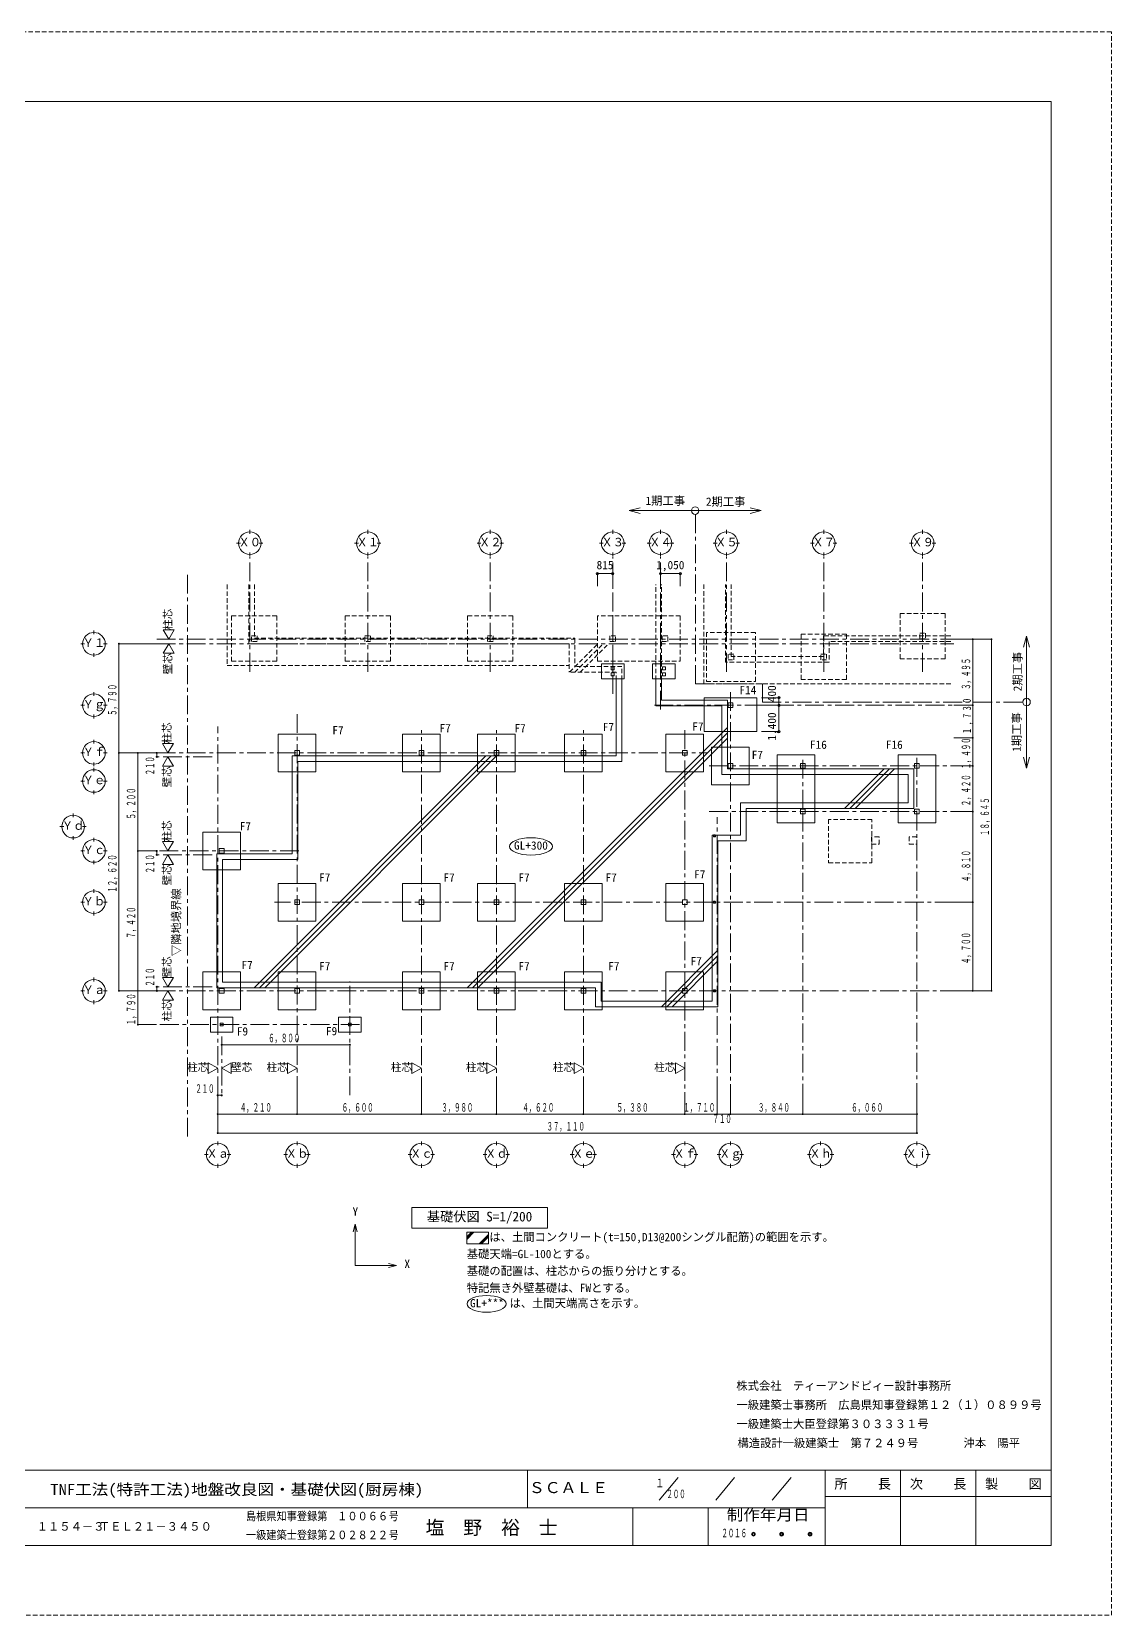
# Model space of a CAD drawing. Units: millimetres at full size, sheet at 1:200. Extents: x -59400 to 184562, y -133173 to 46006.
# Drawn here: x 2093 to 59400, y -133173 to -49173 of the extents above; entities that cross this region are included whole.
import ezdxf
from ezdxf.enums import TextEntityAlignment as Align

# ---------------------------------------------------------------- set-up
doc = ezdxf.new("R2010")
doc.units = ezdxf.units.MM
doc.header["$LTSCALE"] = 200
doc.header["$PDMODE"] = 32
doc.header["$PDSIZE"] = 120
doc.linetypes.add('CHAIN1', pattern=[8, 5, -1, 1, -1])
doc.linetypes.add('DASHED1', pattern=[1.8, 1.2, -0.6])
for name, color, linetype, lineweight in [('0-0', 4, 'CHAIN1', 5), ('0-1', 2, 'Continuous', 18), ('0-2', 2, 'Continuous', 18), ('0-3', 4, 'CHAIN1', 5), ('0-4', 3, 'Continuous', 13), ('0-5', 3, 'Continuous', 13), ('0-8', 2, 'Continuous', 18), ('0-9', 5, 'Continuous', 5), ('0-A', 2, 'Continuous', 18), ('1-A', 3, 'Continuous', 13), ('4-8', 5, 'Continuous', 5), ('4-9', 2, 'Continuous', 18), ('8-0', 6, 'Continuous', 20), ('8-1', 2, 'Continuous', 18), ('8-2', 3, 'Continuous', 13), ('8-3', 2, 'Continuous', 18), ('8-6', 7, 'Continuous', 5), ('8-8', 4, 'Continuous', 5), ('8-A', 4, 'Continuous', 5), ('8-B', 2, 'CHAIN1', 18), ('8-F', 7, 'Continuous', 5), ('F-F', 7, 'DASHED1', 9)]:
    doc.layers.add(name, color=color, linetype=linetype, lineweight=lineweight)
for name, color, linetype in [('0-B', 2, 'Continuous'), ('4-A', 2, 'Continuous'), ('8-D', 7, 'Continuous'), ('F-E', 2, 'Continuous')]:
    doc.layers.add(name, color=color, linetype=linetype)
doc.styles.add('ＭＳ ゴシック', font='')
doc.styles.get('ＭＳ ゴシック').set_extended_font_data('MS Gothic')

msp = doc.modelspace()

# ---------------------------------------------------------------- linework, layer by layer
at = {"layer": '0-0'}
for p, q in [((35469.3, -85129.3), (35469.3, -80198.9)), ((8728.8, -81638.8), (51039.8, -81638.8)), ((11969.3, -105589.5), (11969.3, -86031.3)), ((11669.3, -87638.8), (8728.8, -87638.8)), ((43019.3, -87788), (43019.3, -91258.9)), ((49079.3, -87695.8), (49079.3, -91260.9)), ((38469.3, -105589.5), (38469.3, -90837.5)), ((11669.3, -92838.8), (8728.8, -92838.8)), ((11669.3, -99838.8), (8722.5, -99838.8)), ((19500.7, -101838.8), (8722.5, -101838.8))]:
    msp.add_line(p, q, dxfattribs=at)
at = {"layer": '0-1', "color": 5, "lineweight": 5}
for p, q in [((56200.2, -52881.7), (-56200.2, -52881.7)), ((56200.2, -52881.7), (56200.2, -129464.1)), ((56200.2, -125465.3), (-56200.2, -125465.3)), ((44202, -125465.3), (44202, -129464.1)), ((56200.2, -129464.1), (-56200.2, -129464.1))]:
    msp.add_line(p, q, dxfattribs=at)
at = {"layer": '0-1'}
for p, q in [((28406.4, -127464.7), (28406.4, -125465.3)), ((48202.6, -125465.3), (48202.6, -129464.1)), ((52201.4, -125465.3), (52201.4, -129464.1)), ((-30405.8, -127464.7), (44202, -127464.7)), ((34005.1, -127464.7), (34005.1, -129464.1)), ((38003.9, -127464.7), (38003.9, -129464.1)), ((44202, -126865.4), (56200.2, -126865.4))]:
    msp.add_line(p, q, dxfattribs=at)
at = {"layer": '0-2'}
for p, q in [((36404.1, -125864.8), (35405.2, -127065.2)), ((39404.1, -125864.8), (38403.5, -127065.2)), ((42402.3, -125864.8), (41403.5, -127065.2))]:
    msp.add_line(p, q, dxfattribs=at)
for centre, radius in [((40402.9, -128864.9), 100.8), ((40402.9, -128864.9), 74.2), ((40402.9, -128864.9), 49.5), ((41903.8, -128864.9), 100.8), ((41903.8, -128864.9), 74.2), ((41903.8, -128864.9), 49.5), ((43402.9, -128864.9), 100.8), ((43402.9, -128864.9), 74.2), ((43402.9, -128864.9), 49.5)]:
    msp.add_circle(centre, radius, dxfattribs=at)
at = {"layer": '0-3'}
for p, q in [((32934.3, -84287.9), (32934.3, -80184.8)), ((8728.8, -81403.8), (51039.8, -81403.8)), ((39179.3, -84201.8), (39179.3, -105589.5)), ((16179.3, -85371.9), (16179.3, -105589.5)), ((35143.6, -84898.8), (51039.8, -84898.8)), ((22779.3, -105589.5), (22779.3, -86224.4)), ((26759.3, -105589.5), (26759.3, -86224.4)), ((31379.3, -105589.5), (31379.3, -86224.4)), ((36759.3, -86224.4), (36759.3, -105589.5)), ((8728.8, -87428.8), (37935.2, -87428.8)), ((38060.1, -88118.8), (51039.8, -88118.8)), ((38060.1, -90538.8), (51039.8, -90538.8)), ((43019.3, -90588.8), (43019.3, -105589.5)), ((49079.3, -90538.8), (49079.3, -105589.5)), ((16276, -92628.8), (8728.8, -92628.8)), ((51039.8, -95348.8), (14982.5, -95348.8)), ((18979.3, -105589.5), (18979.3, -99555.1)), ((8722.5, -100048.8), (51039.8, -100048.8)), ((12179.3, -102469.7), (12179.3, -105589.5))]:
    msp.add_line(p, q, dxfattribs=at)
at = {"layer": '0-4', "color": 2, "lineweight": 18}
for points in [[(9080.6, -80903.8), (9657.9, -80903.8), (9369.3, -81403.8)], [(9080.6, -82138.8), (9369.3, -81638.8), (9657.9, -82138.8)], [(9038.1, -86928.8), (9615.5, -86928.8), (9326.8, -87428.8)], [(9038.1, -88138.8), (9326.8, -87638.8), (9615.5, -88138.8)], [(9038.1, -92128.8), (9615.5, -92128.8), (9326.8, -92628.8)], [(9038.1, -93338.8), (9326.8, -92838.8), (9615.5, -93338.8)], [(9038.1, -99338.8), (9326.8, -99838.8), (9615.5, -99338.8)], [(9038.1, -100548.8), (9615.5, -100548.8), (9326.8, -100048.8)], [(11469.3, -103861.3), (11469.3, -104438.7), (11969.3, -104150)], [(12679.3, -103861.3), (12179.3, -104150), (12679.3, -104438.7)], [(15679.3, -103861.3), (15679.3, -104438.7), (16179.3, -104150)], [(22279.3, -103861.3), (22279.3, -104438.7), (22779.3, -104150)], [(26259.3, -103861.3), (26259.3, -104438.7), (26759.3, -104150)], [(30879.3, -103861.3), (30879.3, -104438.7), (31379.3, -104150)], [(36259.3, -103861.3), (36259.3, -104438.7), (36759.3, -104150)]]:
    msp.add_lwpolyline(points, close=True, dxfattribs=at)
at = {"layer": '0-4', "linetype": 'DASHED1'}
for points in [[(13754.3, -81213.8), (14054.3, -81213.8), (14054.3, -81513.8), (13754.3, -81513.8)], [(19784.3, -81213.8), (20084.3, -81213.8), (20084.3, -81513.8), (19784.3, -81513.8)], [(26284.3, -81213.8), (26584.3, -81213.8), (26584.3, -81513.8), (26284.3, -81513.8)], [(32784.3, -81513.8), (33084.3, -81513.8), (33084.3, -81213.8), (32784.3, -81213.8)], [(35554.3, -81513.8), (35854.3, -81513.8), (35854.3, -81213.8), (35554.3, -81213.8)], [(49234.3, -81383.8), (49234.3, -81083.8), (49534.3, -81083.8), (49534.3, -81383.8)], [(39354.3, -82483.8), (39354.3, -82183.8), (39054.3, -82183.8), (39054.3, -82483.8)], [(43984.3, -82483.8), (43984.3, -82183.8), (44284.3, -82183.8), (44284.3, -82483.8)]]:
    msp.add_lwpolyline(points, close=True, dxfattribs=at)
at = {"layer": '0-5'}
for points in [[(39054.3, -85023.8), (39304.3, -85023.8), (39304.3, -84773.8), (39054.3, -84773.8)], [(16054.3, -87553.8), (16304.3, -87553.8), (16304.3, -87303.8), (16054.3, -87303.8)], [(22654.3, -87553.8), (22904.3, -87553.8), (22904.3, -87303.8), (22654.3, -87303.8)], [(26634.3, -87553.8), (26884.3, -87553.8), (26884.3, -87303.8), (26634.3, -87303.8)], [(31254.3, -87553.8), (31504.3, -87553.8), (31504.3, -87303.8), (31254.3, -87303.8)], [(36634.3, -87553.8), (36884.3, -87553.8), (36884.3, -87303.8), (36634.3, -87303.8)], [(39054.3, -88243.8), (39304.3, -88243.8), (39304.3, -87993.8), (39054.3, -87993.8)], [(42894.3, -88243.8), (43144.3, -88243.8), (43144.3, -87993.8), (42894.3, -87993.8)], [(48954.3, -88243.8), (49204.3, -88243.8), (49204.3, -87993.8), (48954.3, -87993.8)], [(42894.3, -90663.8), (43144.3, -90663.8), (43144.3, -90413.8), (42894.3, -90413.8)], [(48954.3, -90663.8), (49204.3, -90663.8), (49204.3, -90413.8), (48954.3, -90413.8)], [(12054.3, -92753.8), (12304.3, -92753.8), (12304.3, -92503.8), (12054.3, -92503.8)], [(16054.3, -95473.8), (16304.3, -95473.8), (16304.3, -95223.8), (16054.3, -95223.8)], [(22654.3, -95473.8), (22904.3, -95473.8), (22904.3, -95223.8), (22654.3, -95223.8)], [(26634.3, -95473.8), (26884.3, -95473.8), (26884.3, -95223.8), (26634.3, -95223.8)], [(31254.3, -95473.8), (31504.3, -95473.8), (31504.3, -95223.8), (31254.3, -95223.8)], [(36634.3, -95473.8), (36884.3, -95473.8), (36884.3, -95223.8), (36634.3, -95223.8)], [(12054.3, -100173.8), (12304.3, -100173.8), (12304.3, -99923.8), (12054.3, -99923.8)], [(16054.3, -100173.8), (16304.3, -100173.8), (16304.3, -99923.8), (16054.3, -99923.8)], [(22654.3, -100173.8), (22904.3, -100173.8), (22904.3, -99923.8), (22654.3, -99923.8)], [(26634.3, -100173.8), (26884.3, -100173.8), (26884.3, -99923.8), (26634.3, -99923.8)], [(31254.3, -100173.8), (31504.3, -100173.8), (31504.3, -99923.8), (31254.3, -99923.8)], [(36634.3, -100173.8), (36884.3, -100173.8), (36884.3, -99923.8), (36634.3, -99923.8)], [(12104.3, -101913.8), (12254.3, -101913.8), (12254.3, -101763.8), (12104.3, -101763.8)], [(18904.3, -101913.8), (19054.3, -101913.8), (19054.3, -101763.8), (18904.3, -101763.8)]]:
    msp.add_lwpolyline(points, close=True, dxfattribs=at)
at = {"layer": '0-8'}
for p, q in [((13169.3, -76302.9), (12969.3, -76302.9)), ((13669.3, -75802.9), (13669.3, -75602.9)), ((14169.3, -76302.9), (14369.3, -76302.9)), ((19434.3, -76302.9), (19234.3, -76302.9)), ((19934.3, -75802.9), (19934.3, -75602.9)), ((20434.3, -76302.9), (20634.3, -76302.9)), ((25934.3, -76302.9), (25734.3, -76302.9)), ((26434.3, -75802.9), (26434.3, -75602.9)), ((26934.3, -76302.9), (27134.3, -76302.9)), ((32434.3, -76302.9), (32234.3, -76302.9)), ((32934.3, -75802.9), (32934.3, -75602.9)), ((33434.3, -76302.9), (33634.3, -76302.9)), ((34969.3, -76302.9), (34769.3, -76302.9)), ((35469.3, -75802.9), (35469.3, -75602.9)), ((35969.3, -76302.9), (36169.3, -76302.9)), ((38469.3, -76302.9), (38269.3, -76302.9)), ((38969.3, -75802.9), (38969.3, -75602.9)), ((39469.3, -76302.9), (39669.3, -76302.9)), ((43634.3, -76302.9), (43434.3, -76302.9)), ((44134.3, -75802.9), (44134.3, -75602.9)), ((44634.3, -76302.9), (44834.3, -76302.9)), ((48884.3, -76302.9), (48684.3, -76302.9)), ((49384.3, -75802.9), (49384.3, -75602.9)), ((49884.3, -76302.9), (50084.3, -76302.9)), ((13669.3, -76802.9), (13669.3, -77002.9)), ((19934.3, -76802.9), (19934.3, -77002.9)), ((26434.3, -76802.9), (26434.3, -77002.9)), ((32934.3, -76802.9), (32934.3, -77002.9)), ((35469.3, -76802.9), (35469.3, -77002.9)), ((38969.3, -76802.9), (38969.3, -77002.9)), ((44134.3, -76802.9), (44134.3, -77002.9)), ((49384.3, -76802.9), (49384.3, -77002.9)), ((5398.9, -81138.8), (5398.9, -80938.8)), ((9080.6, -80903.8), (9369.3, -81403.8)), ((9657.9, -80903.8), (9080.6, -80903.8)), ((9369.3, -81403.8), (9657.9, -80903.8)), ((4898.9, -81638.8), (4698.9, -81638.8)), ((5398.9, -82138.8), (5398.9, -82338.8)), ((5898.9, -81638.8), (6098.9, -81638.8)), ((9080.6, -82138.8), (9369.3, -81638.8)), ((9657.9, -82138.8), (9080.6, -82138.8)), ((9369.3, -81638.8), (9657.9, -82138.8)), ((5398.9, -84398.8), (5398.9, -84198.8)), ((4898.9, -84898.8), (4698.9, -84898.8)), ((5398.9, -85398.8), (5398.9, -85598.8)), ((5898.9, -84898.8), (6098.9, -84898.8)), ((5398.9, -86928.8), (5398.9, -86728.8)), ((9038.1, -86928.8), (9326.8, -87428.8)), ((9615.5, -86928.8), (9038.1, -86928.8)), ((9326.8, -87428.8), (9615.5, -86928.8)), ((4898.9, -87428.8), (4698.9, -87428.8)), ((5398.9, -87928.8), (5398.9, -88128.8)), ((5898.9, -87428.8), (6098.9, -87428.8)), ((9038.1, -88138.8), (9326.8, -87638.8)), ((9615.5, -88138.8), (9038.1, -88138.8)), ((9326.8, -87638.8), (9615.5, -88138.8)), ((4898.9, -88918.8), (4698.9, -88918.8)), ((5398.9, -88418.8), (5398.9, -88218.8)), ((5898.9, -88918.8), (6098.9, -88918.8)), ((5398.9, -89418.8), (5398.9, -89618.8)), ((4293.4, -90838.8), (4293.4, -90638.8)), ((3793.4, -91338.8), (3593.4, -91338.8)), ((4793.4, -91338.8), (4993.4, -91338.8)), ((4293.4, -91838.8), (4293.4, -92038.8)), ((5398.9, -92128.8), (5398.9, -91928.8)), ((9038.1, -92128.8), (9326.8, -92628.8)), ((9615.5, -92128.8), (9038.1, -92128.8)), ((9326.8, -92628.8), (9615.5, -92128.8)), ((4898.9, -92628.8), (4698.9, -92628.8)), ((5398.9, -93128.8), (5398.9, -93328.8)), ((5898.9, -92628.8), (6098.9, -92628.8)), ((9038.1, -93338.8), (9326.8, -92838.8)), ((9326.8, -92838.8), (9615.5, -93338.8)), ((9615.5, -93338.8), (9038.1, -93338.8)), ((5398.9, -94848.8), (5398.9, -94648.8)), ((4898.9, -95348.8), (4698.9, -95348.8)), ((5898.9, -95348.8), (6098.9, -95348.8)), ((5398.9, -95848.8), (5398.9, -96048.8)), ((5398.9, -99548.8), (5398.9, -99348.8)), ((9038.1, -99338.8), (9326.8, -99838.8)), ((9615.5, -99338.8), (9038.1, -99338.8)), ((9326.8, -99838.8), (9615.5, -99338.8)), ((4898.9, -100048.8), (4698.9, -100048.8)), ((5398.9, -100548.8), (5398.9, -100748.8)), ((5898.9, -100048.8), (6098.9, -100048.8)), ((9038.1, -100548.8), (9326.8, -100048.8)), ((9615.5, -100548.8), (9038.1, -100548.8)), ((9326.8, -100048.8), (9615.5, -100548.8)), ((11469.3, -103861.3), (11969.3, -104150)), ((11469.3, -104438.7), (11469.3, -103861.3)), ((11969.3, -104150), (11469.3, -104438.7)), ((12679.3, -103861.3), (12179.3, -104150)), ((12179.3, -104150), (12679.3, -104438.7)), ((12679.3, -104438.7), (12679.3, -103861.3)), ((15679.3, -103861.3), (16179.3, -104150)), ((15679.3, -104438.7), (15679.3, -103861.3)), ((16179.3, -104150), (15679.3, -104438.7)), ((22279.3, -103861.3), (22779.3, -104150)), ((22279.3, -104438.7), (22279.3, -103861.3)), ((22779.3, -104150), (22279.3, -104438.7)), ((26259.3, -103861.3), (26759.3, -104150)), ((26259.3, -104438.7), (26259.3, -103861.3)), ((26759.3, -104150), (26259.3, -104438.7)), ((30879.3, -103861.3), (31379.3, -104150)), ((30879.3, -104438.7), (30879.3, -103861.3)), ((31379.3, -104150), (30879.3, -104438.7)), ((36259.3, -103861.3), (36759.3, -104150)), ((36259.3, -104438.7), (36259.3, -103861.3)), ((36759.3, -104150), (36259.3, -104438.7)), ((11969.3, -108233.2), (11969.3, -108033.2)), ((16179.3, -108233.2), (16179.3, -108033.2)), ((22779.3, -108233.2), (22779.3, -108033.2)), ((26759.3, -108233.2), (26759.3, -108033.2)), ((31379.3, -108233.2), (31379.3, -108033.2)), ((36759.3, -108233.2), (36759.3, -108033.2)), ((39179.3, -108233.2), (39179.3, -108033.2)), ((43969.3, -108233.2), (43969.3, -108033.2)), ((49079.3, -108233.2), (49079.3, -108033.2)), ((11469.3, -108733.2), (11269.3, -108733.2)), ((12469.3, -108733.2), (12669.3, -108733.2)), ((15679.3, -108733.2), (15479.3, -108733.2)), ((16679.3, -108733.2), (16879.3, -108733.2)), ((22279.3, -108733.2), (22079.3, -108733.2)), ((23279.3, -108733.2), (23479.3, -108733.2)), ((26259.3, -108733.2), (26059.3, -108733.2)), ((27259.3, -108733.2), (27459.3, -108733.2)), ((30879.3, -108733.2), (30679.3, -108733.2)), ((31879.3, -108733.2), (32079.3, -108733.2)), ((36259.3, -108733.2), (36059.3, -108733.2)), ((37259.3, -108733.2), (37459.3, -108733.2)), ((38679.3, -108733.2), (38479.3, -108733.2)), ((39679.3, -108733.2), (39879.3, -108733.2)), ((43469.3, -108733.2), (43269.3, -108733.2)), ((44469.3, -108733.2), (44669.3, -108733.2)), ((48579.3, -108733.2), (48379.3, -108733.2)), ((49579.3, -108733.2), (49779.3, -108733.2)), ((11969.3, -109233.2), (11969.3, -109433.2)), ((16179.3, -109233.2), (16179.3, -109433.2)), ((22779.3, -109233.2), (22779.3, -109433.2)), ((26759.3, -109233.2), (26759.3, -109433.2)), ((31379.3, -109233.2), (31379.3, -109433.2)), ((36759.3, -109233.2), (36759.3, -109433.2)), ((39179.3, -109233.2), (39179.3, -109433.2)), ((43969.3, -109233.2), (43969.3, -109433.2)), ((49079.3, -109233.2), (49079.3, -109433.2))]:
    msp.add_line(p, q, dxfattribs=at)
for centre in [(13669.3, -76302.9), (19934.3, -76302.9), (26434.3, -76302.9), (32934.3, -76302.9), (35469.3, -76302.9), (38969.3, -76302.9), (44134.3, -76302.9), (49384.3, -76302.9), (5398.9, -81638.8), (5398.9, -84898.8), (5398.9, -87428.8), (5398.9, -88918.8), (4293.4, -91338.8), (5398.9, -92628.8), (5398.9, -95348.8), (5398.9, -100048.8), (11969.3, -108733.2), (16179.3, -108733.2), (22779.3, -108733.2), (26759.3, -108733.2), (31379.3, -108733.2), (36759.3, -108733.2), (39179.3, -108733.2), (43969.3, -108733.2), (49079.3, -108733.2)]:
    msp.add_circle(centre, 600, dxfattribs=at)
at = {"layer": '0-9'}
for p, q in [((8728.8, -87638.8), (8728.8, -87428.8)), ((8728.8, -92838.8), (8728.8, -92628.8)), ((8728.8, -99838.8), (8728.8, -100048.8)), ((18979.3, -102907.6), (12179.3, -102907.6)), ((12179.3, -105589.5), (11969.3, -105589.5))]:
    msp.add_line(p, q, dxfattribs=at)
at = {"layer": '0-A'}
for centre in [(8728.8, -87428.8), (8728.8, -87638.8), (8728.8, -92628.8), (8728.8, -92838.8), (8728.8, -99838.8), (8728.8, -100048.8), (12179.3, -102907.6), (18979.3, -102907.6), (11969.3, -105589.5), (12179.3, -105589.5)]:
    msp.add_circle(centre, 30, dxfattribs=at)
at = {"layer": '1-A'}
for p, q in [((38284.3, -91793.8), (38284.3, -91863.8)), ((38294.3, -91798.8), (38294.3, -91858.8)), ((38369.3, -91778.8), (38299.3, -91778.8)), ((38299.3, -91878.8), (38369.3, -91878.8)), ((38364.3, -91788.8), (38304.3, -91788.8)), ((38304.3, -91868.8), (38364.3, -91868.8)), ((38374.3, -91858.8), (38374.3, -91798.8)), ((38384.3, -91863.8), (38384.3, -91793.8)), ((38284.3, -95313.8), (38284.3, -95383.8)), ((38294.3, -95318.8), (38294.3, -95378.8)), ((38369.3, -95298.8), (38299.3, -95298.8)), ((38299.3, -95398.8), (38369.3, -95398.8)), ((38364.3, -95308.8), (38304.3, -95308.8)), ((38304.3, -95388.8), (38364.3, -95388.8)), ((38374.3, -95378.8), (38374.3, -95318.8)), ((38384.3, -95383.8), (38384.3, -95313.8)), ((38284.3, -100013.8), (38284.3, -100083.8)), ((38294.3, -100018.8), (38294.3, -100078.8)), ((38369.3, -99998.8), (38299.3, -99998.8)), ((38299.3, -100098.8), (38369.3, -100098.8)), ((38364.3, -100008.8), (38304.3, -100008.8)), ((38304.3, -100088.8), (38364.3, -100088.8)), ((38374.3, -100078.8), (38374.3, -100018.8)), ((38384.3, -100083.8), (38384.3, -100013.8))]:
    msp.add_line(p, q, dxfattribs=at)
for centre, radius, start, end in [((38299.3, -91793.8), 15, 90, 180), ((38299.3, -91863.8), 15, 180, 270), ((38304.3, -91798.8), 10, 90, 180), ((38304.3, -91858.8), 10, 180, 270), ((38364.3, -91798.8), 10, 0, 90), ((38364.3, -91858.8), 10, 270, 0), ((38369.3, -91793.8), 15, 0, 90), ((38369.3, -91863.8), 15, 270, 0), ((38299.3, -95313.8), 15, 90, 180), ((38299.3, -95383.8), 15, 180, 270), ((38304.3, -95318.8), 10, 90, 180), ((38304.3, -95378.8), 10, 180, 270), ((38364.3, -95318.8), 10, 0, 90), ((38364.3, -95378.8), 10, 270, 0), ((38369.3, -95313.8), 15, 0, 90), ((38369.3, -95383.8), 15, 270, 0), ((38299.3, -100013.8), 15, 90, 180), ((38299.3, -100083.8), 15, 180, 270), ((38304.3, -100018.8), 10, 90, 180), ((38304.3, -100078.8), 10, 180, 270), ((38364.3, -100018.8), 10, 0, 90), ((38364.3, -100078.8), 10, 270, 0), ((38369.3, -100013.8), 15, 0, 90), ((38369.3, -100083.8), 15, 270, 0)]:
    msp.add_arc(centre, radius, start, end, dxfattribs=at)
at = {"layer": '4-8'}
for p, q in [((53039.8, -81403.8), (51039.8, -81403.8)), ((52039.8, -84898.8), (52039.8, -81403.8)), ((53039.8, -81403.8), (53039.8, -100048.8)), ((6728.8, -81638.8), (8728.8, -81638.8)), ((6728.8, -87428.8), (6728.8, -81638.8)), ((52039.8, -84898.8), (51039.8, -84898.8)), ((52039.8, -86628.8), (51039.8, -86628.8)), ((6728.8, -100048.8), (6728.8, -87428.8)), ((6728.8, -87428.8), (8728.8, -87428.8)), ((7728.8, -92628.8), (7728.8, -87428.8)), ((52039.8, -88118.8), (51039.8, -88118.8)), ((7728.8, -92628.8), (8728.8, -92628.8)), ((7728.8, -100048.8), (7728.8, -92628.8)), ((52039.8, -95348.8), (51039.8, -95348.8)), ((52039.8, -100048.8), (52039.8, -95348.8)), ((6728.8, -100048.8), (8728.8, -100048.8)), ((7728.8, -101838.8), (7728.8, -100048.8)), ((53039.8, -100048.8), (51039.8, -100048.8)), ((7728.8, -101838.8), (8722.5, -101838.8)), ((11969.3, -107589.5), (11969.3, -105589.5)), ((16179.3, -106589.5), (16179.3, -105589.5)), ((22779.3, -106589.5), (22779.3, -105589.5)), ((26759.3, -106589.5), (26759.3, -105589.5)), ((31379.3, -106589.5), (31379.3, -105589.5)), ((36759.3, -106589.5), (36759.3, -105589.5)), ((38469.3, -106589.5), (38469.3, -105589.5)), ((39179.3, -106589.5), (39179.3, -105589.5)), ((43019.3, -106589.5), (43019.3, -105589.5)), ((49079.3, -107589.5), (49079.3, -105589.5)), ((38469.3, -106589.5), (39179.3, -106589.5)), ((11969.3, -107589.5), (49079.3, -107589.5))]:
    msp.add_line(p, q, dxfattribs=at)
for points in [[(52039.8, -90538.8), (52039.8, -88118.8), (52039.8, -86628.8), (52039.8, -84898.8)], [(52039.8, -95348.8), (52039.8, -90538.8), (51039.8, -90538.8)], [(11969.3, -106589.5), (16179.3, -106589.5), (22779.3, -106589.5)], [(22779.3, -106589.5), (26759.3, -106589.5), (31379.3, -106589.5)], [(31379.3, -106589.5), (36759.3, -106589.5), (38469.3, -106589.5)], [(39179.3, -106589.5), (43019.3, -106589.5), (49079.3, -106589.5)]]:
    msp.add_lwpolyline(points, dxfattribs=at)
at = {"layer": '4-9'}
for centre in [(52039.8, -81403.8), (53039.8, -81403.8), (6728.8, -81638.8), (52039.8, -84898.8), (52039.8, -86628.8), (6728.8, -87428.8), (7728.8, -87428.8), (52039.8, -88118.8), (52039.8, -90538.8), (7728.8, -92628.8), (52039.8, -95348.8), (6728.8, -100048.8), (7728.8, -100048.8), (52039.8, -100048.8), (53039.8, -100048.8), (7728.8, -101838.8), (11969.3, -106589.5), (16179.3, -106589.5), (22779.3, -106589.5), (26759.3, -106589.5), (31379.3, -106589.5), (36759.3, -106589.5), (38469.3, -106589.5), (39179.3, -106589.5), (43019.3, -106589.5), (49079.3, -106589.5), (11969.3, -107589.5), (49079.3, -107589.5)]:
    msp.add_circle(centre, 25, dxfattribs=at)
at = {"layer": '8-0'}
for p, q in [((33811.7, -74579.2), (34391.2, -74423.9)), ((33811.7, -74579.2), (40811.7, -74579.2)), ((33811.7, -74579.2), (34391.2, -74734.5)), ((40811.7, -74579.2), (40232.1, -74423.9)), ((40811.7, -74579.2), (40232.1, -74734.5)), ((54898.6, -81233.8), (54743.3, -81813.4)), ((54898.6, -88233.8), (54898.6, -81233.8)), ((54898.6, -81233.8), (55053.9, -81813.4)), ((54898.6, -88233.8), (54743.3, -87654.2)), ((54898.6, -88233.8), (55053.9, -87654.2))]:
    msp.add_line(p, q, dxfattribs=at)
at = {"layer": '8-0', "linetype": 'CHAIN1'}
for p, q in [((37334.3, -83768.8), (37334.3, -74579.2)), ((37334.3, -83768.8), (40879.3, -83768.8)), ((40879.3, -84733.8), (40879.3, -83768.8)), ((40879.3, -84733.8), (54898.6, -84733.8))]:
    msp.add_line(p, q, dxfattribs=at)
at = {"layer": '8-0'}
for centre in [(37311.7, -74579.2), (54898.6, -84733.8)]:
    msp.add_circle(centre, 200, dxfattribs=at)
at = {"layer": '8-1', "color": 7, "linetype": 'DASHED1', "lineweight": 9}
for p, q in [((32119.3, -80163.8), (32119.3, -82563.8)), ((36519.3, -80163.8), (32119.3, -80163.8)), ((36519.3, -82563.8), (36519.3, -80163.8)), ((32119.3, -82563.8), (36519.3, -82563.8))]:
    msp.add_line(p, q, dxfattribs=at)
at = {"layer": '8-1'}
for p, q in [((37779.3, -84498.8), (37779.3, -86298.8)), ((40579.3, -84498.8), (37779.3, -84498.8)), ((40579.3, -86298.8), (40579.3, -84498.8)), ((15179.3, -86428.8), (15179.3, -88428.8)), ((21779.3, -86428.8), (21779.3, -88428.8)), ((25759.3, -86428.8), (25759.3, -88428.8)), ((30379.3, -86428.8), (30379.3, -88428.8)), ((35759.3, -86428.8), (35759.3, -88428.8)), ((37779.3, -86298.8), (40579.3, -86298.8)), ((38179.3, -87118.8), (38179.3, -89118.8)), ((43669.3, -87528.8), (41669.3, -87528.8)), ((41669.3, -87528.8), (41669.3, -91128.8)), ((43669.3, -87528.8), (43669.3, -91128.8)), ((50079.3, -87528.8), (48079.3, -87528.8)), ((48079.3, -87528.8), (48079.3, -91128.8)), ((50079.3, -91128.8), (50079.3, -87528.8)), ((15179.3, -88428.8), (17179.3, -88428.8)), ((21779.3, -88428.8), (23779.3, -88428.8)), ((25759.3, -88428.8), (27759.3, -88428.8)), ((30379.3, -88428.8), (32379.3, -88428.8)), ((35759.3, -88428.8), (37759.3, -88428.8)), ((38179.3, -89118.8), (40179.3, -89118.8)), ((43669.3, -91128.8), (41669.3, -91128.8)), ((48079.3, -91128.8), (50079.3, -91128.8)), ((11179.3, -91628.8), (11179.3, -93628.8)), ((11179.3, -93628.8), (13179.3, -93628.8)), ((15179.3, -94348.8), (15179.3, -96348.8)), ((21779.3, -94348.8), (21779.3, -96348.8)), ((25759.3, -94348.8), (25759.3, -96348.8)), ((30379.3, -94348.8), (30379.3, -96348.8)), ((15179.3, -96348.8), (17179.3, -96348.8)), ((21779.3, -96348.8), (23779.3, -96348.8)), ((25759.3, -96348.8), (27759.3, -96348.8)), ((30379.3, -96348.8), (32379.3, -96348.8)), ((11179.3, -99048.8), (11179.3, -101048.8)), ((15179.3, -99048.8), (15179.3, -101048.8)), ((21779.3, -99048.8), (21779.3, -101048.8)), ((25759.3, -99048.8), (25759.3, -101048.8)), ((30379.3, -99048.8), (30379.3, -101048.8)), ((35759.3, -99048.8), (35759.3, -101048.8)), ((11179.3, -101048.8), (13179.3, -101048.8)), ((15179.3, -101048.8), (17179.3, -101048.8)), ((21779.3, -101048.8), (23779.3, -101048.8)), ((25759.3, -101048.8), (27759.3, -101048.8)), ((30379.3, -101048.8), (32379.3, -101048.8)), ((35759.3, -101048.8), (37759.3, -101048.8))]:
    msp.add_line(p, q, dxfattribs=at)
at = {"layer": '8-1', "color": 7, "linetype": 'DASHED1', "lineweight": 9}
for points in [[(12704.3, -82563.8), (15104.3, -82563.8), (15104.3, -80163.8), (12704.3, -80163.8)], [(18734.3, -82563.8), (21134.3, -82563.8), (21134.3, -80163.8), (18734.3, -80163.8)], [(25234.3, -82563.8), (27634.3, -82563.8), (27634.3, -80163.8), (25234.3, -80163.8)], [(48184.3, -82433.8), (50584.3, -82433.8), (50584.3, -80033.8), (48184.3, -80033.8)], [(37904.3, -83633.8), (40504.3, -83633.8), (40504.3, -81033.8), (37904.3, -81033.8)], [(42934.3, -83533.8), (45334.3, -83533.8), (45334.3, -81133.8), (42934.3, -81133.8)]]:
    msp.add_lwpolyline(points, close=True, dxfattribs=at)
at = {"layer": '8-1'}
for points in [[(32859.3, -83018.8), (33009.3, -83018.8), (33009.3, -82868.8), (32859.3, -82868.8)], [(35579.3, -83018.8), (35729.3, -83018.8), (35729.3, -82868.8), (35579.3, -82868.8)], [(32859.3, -83338.8), (33009.3, -83338.8), (33009.3, -83188.8), (32859.3, -83188.8)], [(35579.3, -83338.8), (35729.3, -83338.8), (35729.3, -83188.8), (35579.3, -83188.8)], [(35759.3, -96348.8), (37759.3, -96348.8), (37759.3, -94348.8), (35759.3, -94348.8)], [(11579.3, -102238.8), (12779.3, -102238.8), (12779.3, -101438.8), (11579.3, -101438.8)], [(18379.3, -102238.8), (19579.3, -102238.8), (19579.3, -101438.8), (18379.3, -101438.8)]]:
    msp.add_lwpolyline(points, close=True, dxfattribs=at)
for points in [[(17179.3, -88428.8), (17179.3, -86428.8), (15179.3, -86428.8)], [(23779.3, -88428.8), (23779.3, -86428.8), (21779.3, -86428.8)], [(27759.3, -88428.8), (27759.3, -86428.8), (25759.3, -86428.8)], [(32379.3, -88428.8), (32379.3, -86428.8), (30379.3, -86428.8)], [(37759.3, -88428.8), (37759.3, -86428.8), (35759.3, -86428.8)], [(40179.3, -89118.8), (40179.3, -87118.8), (38179.3, -87118.8)], [(13179.3, -93628.8), (13179.3, -91628.8), (11179.3, -91628.8)], [(17179.3, -96348.8), (17179.3, -94348.8), (15179.3, -94348.8)], [(23779.3, -96348.8), (23779.3, -94348.8), (21779.3, -94348.8)], [(27759.3, -96348.8), (27759.3, -94348.8), (25759.3, -94348.8)], [(32379.3, -96348.8), (32379.3, -94348.8), (30379.3, -94348.8)], [(13179.3, -101048.8), (13179.3, -99048.8), (11179.3, -99048.8)], [(17179.3, -101048.8), (17179.3, -99048.8), (15179.3, -99048.8)], [(23779.3, -101048.8), (23779.3, -99048.8), (21779.3, -99048.8)], [(27759.3, -101048.8), (27759.3, -99048.8), (25759.3, -99048.8)], [(32379.3, -101048.8), (32379.3, -99048.8), (30379.3, -99048.8)], [(37759.3, -101048.8), (37759.3, -99048.8), (35759.3, -99048.8)]]:
    msp.add_lwpolyline(points, dxfattribs=at)
at = {"layer": '8-1', "color": 7, "lineweight": 9}
msp.add_ellipse((28596.5, -92391.4), major_axis=(1148.1, 0), ratio=0.4, dxfattribs=at)
at = {"layer": '8-2', "linetype": 'DASHED1'}
for p, q in [((12469.3, -78501.8), (12469.3, -82798.8)), ((13619.3, -78501.8), (13619.3, -81648.8)), ((13919.3, -78501.8), (13919.3, -81348.8)), ((35219.3, -83563.8), (35219.3, -78501.8)), ((35519.3, -83563.8), (35519.3, -78501.8)), ((37769.3, -83768.8), (37769.3, -78501.8)), ((38919.3, -82618.8), (38919.3, -78501.8)), ((39219.3, -82318.8), (39219.3, -78501.8)), ((13919.3, -81348.8), (30919.3, -81348.8)), ((30919.3, -81348.8), (30919.3, -82848.8)), ((50879.3, -81218.8), (44119.3, -81218.8)), ((30619.3, -81648.8), (13619.3, -81648.8)), ((30619.3, -81648.8), (30619.3, -83148.8)), ((50879.3, -81518.8), (44419.3, -81518.8)), ((12469.3, -82798.8), (30619.3, -82798.8)), ((33119.3, -83148.8), (30619.3, -83148.8)), ((33419.3, -82848.8), (30919.3, -82848.8)), ((33119.3, -83563.8), (33119.3, -83148.8)), ((33419.3, -83563.8), (33419.3, -82848.8)), ((50879.3, -83768.8), (37769.3, -83768.8))]:
    msp.add_line(p, q, dxfattribs=at)
at = {"layer": '8-2'}
for p, q in [((33119.3, -83563.8), (33119.3, -87588.8)), ((33419.3, -83563.8), (33419.3, -87888.8)), ((35219.3, -84938.8), (35219.3, -83563.8)), ((35519.3, -84638.8), (35519.3, -83563.8)), ((35519.3, -84638.8), (39019.3, -84638.8)), ((39019.3, -84638.8), (39019.3, -88278.8)), ((38719.3, -84938.8), (35219.3, -84938.8)), ((38719.3, -88578.8), (38719.3, -84938.8)), ((15919.3, -92788.8), (15919.3, -87588.8)), ((15919.3, -87588.8), (33119.3, -87588.8)), ((16219.3, -87888.8), (33419.3, -87888.8)), ((48619.3, -88578.8), (38719.3, -88578.8)), ((39019.3, -88278.8), (48919.3, -88278.8)), ((48619.3, -90078.8), (48619.3, -88578.8)), ((48919.3, -90378.8), (48919.3, -88278.8)), ((39719.3, -90078.8), (48619.3, -90078.8)), ((39719.3, -91788.8), (39719.3, -90078.8)), ((40019.3, -90378.8), (48919.3, -90378.8)), ((40019.3, -90378.8), (40019.3, -92088.8)), ((38219.3, -91788.8), (39719.3, -91788.8)), ((38219.3, -100588.8), (38219.3, -91788.8)), ((40019.3, -92088.8), (38519.3, -92088.8)), ((38519.3, -100888.8), (38519.3, -92088.8)), ((15919.3, -92788.8), (11919.3, -92788.8)), ((11919.3, -99888.8), (11919.3, -92788.8)), ((32019.3, -100888.8), (38519.3, -100888.8))]:
    msp.add_line(p, q, dxfattribs=at)
at = {"layer": '8-2', "linetype": 'DASHED1'}
for points in [[(44119.3, -81218.8), (44119.3, -82318.8), (39219.3, -82318.8)], [(44419.3, -81518.8), (44419.3, -82618.8), (38919.3, -82618.8)]]:
    msp.add_lwpolyline(points, dxfattribs=at)
at = {"layer": '8-2'}
for points in [[(16219.3, -87888.8), (16219.3, -93088.8), (12219.3, -93088.8), (12219.3, -99588.8), (32319.3, -99588.8), (32319.3, -100588.8), (38219.3, -100588.8)], [(32019.3, -100888.8), (32019.3, -99888.8), (11919.3, -99888.8)]]:
    msp.add_lwpolyline(points, dxfattribs=at)
at = {"layer": '8-3'}
for points in [[(32334.3, -83498.8), (33534.3, -83498.8), (33534.3, -82698.8), (32334.3, -82698.8)], [(35054.3, -83498.8), (36254.3, -83498.8), (36254.3, -82698.8), (35054.3, -82698.8)]]:
    msp.add_lwpolyline(points, close=True, dxfattribs=at)
at = {"layer": '8-6', "color": 4}
for p, q in [((32119.3, -77917.1), (32934.3, -77917.1)), ((32119.3, -77917.1), (32119.3, -78586.4)), ((32934.3, -77917.1), (32934.3, -78586.4)), ((35469.3, -77917.1), (36519.3, -77917.1)), ((35469.3, -77917.1), (35469.3, -78586.4)), ((36519.3, -77917.1), (36519.3, -78586.4)), ((41756.3, -84498.8), (40827.6, -84498.8)), ((41756.3, -84498.8), (41756.3, -84898.8)), ((41756.3, -84898.8), (40827.6, -84898.8)), ((41756.3, -84898.8), (41756.3, -86298.8)), ((41756.3, -86298.8), (40827.6, -86298.8))]:
    msp.add_line(p, q, dxfattribs=at)
at = {"layer": '8-6'}
for p in [(32119.3, -77917.1), (32934.3, -77917.1), (35469.3, -77917.1), (36519.3, -77917.1), (41756.3, -84498.8), (41756.3, -84898.8), (41756.3, -86298.8)]:
    msp.add_point(p, dxfattribs=at)
at = {"layer": '8-8', "linetype": 'DASHED1'}
for p, q in [((32096.1, -81688.8), (30636.1, -83148.8)), ((30918.9, -83148.8), (32378.9, -81688.8)), ((31201.8, -83148.8), (32661.8, -81688.8))]:
    msp.add_line(p, q, dxfattribs=at)
at = {"layer": '8-8'}
for p, q in [((25209.8, -99888.8), (39019.3, -86079.3)), ((25492.7, -99888.8), (39019.3, -86362.2)), ((25775.5, -99888.8), (39019.3, -86645)), ((13896.1, -99888.8), (26196.1, -87588.8)), ((14178.9, -99888.8), (26478.9, -87588.8)), ((14461.8, -99888.8), (26761.8, -87588.8)), ((45233.5, -90378.8), (47333.5, -88278.8)), ((45516.4, -90378.8), (47616.4, -88278.8)), ((45799.2, -90378.8), (47899.2, -88278.8)), ((35523.5, -100888.8), (38519.3, -97893.1)), ((35806.4, -100888.8), (38519.3, -98175.9)), ((36089.2, -100888.8), (38519.3, -98458.8))]:
    msp.add_line(p, q, dxfattribs=at)
at = {"layer": '8-A', "color": 3, "linetype": 'DASHED1', "lineweight": 13}
for p, q in [((49069.3, -91871.3), (48669.3, -91871.3)), ((49069.3, -92271.3), (49069.3, -91871.3))]:
    msp.add_line(p, q, dxfattribs=at)
for points in [[(44389.3, -93258.8), (46689.3, -93258.8), (46689.3, -90958.8), (44389.3, -90958.8)], [(46669.3, -92271.3), (47069.3, -92271.3), (47069.3, -91871.3), (46669.3, -91871.3)]]:
    msp.add_lwpolyline(points, close=True, dxfattribs=at)
msp.add_lwpolyline([(48669.3, -91871.3), (48669.3, -92271.3), (49069.3, -92271.3)], dxfattribs=at)
at = {"layer": '8-B', "color": 6, "lineweight": 20}
msp.add_line((10369.3, -77981.9), (10369.3, -107947.8), dxfattribs=at)
at = {"layer": '8-F', "color": 4, "linetype": 'CHAIN1'}
for p, q in [((13669.3, -83122), (13669.3, -77046.6)), ((19934.3, -83122), (19934.3, -77046.6)), ((26434.3, -83122), (26434.3, -77046.6)), ((32934.3, -83122), (32934.3, -77046.6)), ((35469.3, -83122), (35469.3, -77046.6)), ((38969.3, -83122), (38969.3, -77046.6)), ((44134.3, -83122), (44134.3, -77046.6)), ((49384.3, -83122), (49384.3, -77046.6))]:
    msp.add_line(p, q, dxfattribs=at)
at = {"layer": '8-F', "color": 3, "lineweight": 13}
for p, q in [((29469.9, -112632.7), (29469.9, -111532.7)), ((22269.9, -112632.7), (29469.9, -112632.7))]:
    msp.add_line(p, q, dxfattribs=at)
at = {"layer": '8-F', "lineweight": 9}
for p, q in [((19261.3, -112422.5), (19150.8, -112834.6)), ((19261.3, -112422.5), (19371.7, -112834.6)), ((19261.3, -114613.7), (19261.3, -112422.5)), ((26336.7, -112854.9), (26336.7, -113462.8)), ((26336.7, -113462.8), (25186.3, -113462.8)), ((19261.3, -114613.7), (21452.4, -114613.7)), ((21452.4, -114613.7), (21040.3, -114503.2)), ((21452.4, -114613.7), (21040.3, -114724.1))]:
    msp.add_line(p, q, dxfattribs=at)
at = {"layer": '8-F', "color": 4}
for p, q in [((25186.3, -113235.4), (25566.8, -112854.9)), ((25186.3, -113167.5), (25498.9, -112854.9)), ((25186.3, -113099.6), (25431, -112854.9)), ((25841.3, -113462.8), (26336.7, -112967.4)), ((25909.2, -113462.8), (26336.7, -113035.3)), ((25977.1, -113462.8), (26336.7, -113103.2))]:
    msp.add_line(p, q, dxfattribs=at)
at = {"layer": '8-F', "color": 3, "lineweight": 13}
msp.add_lwpolyline([(29469.9, -111532.7), (22269.9, -111532.7), (22269.9, -112632.7)], dxfattribs=at)
at = {"layer": '8-F', "lineweight": 9}
msp.add_lwpolyline([(25186.3, -113462.8), (25186.3, -112854.9), (26336.7, -112854.9)], dxfattribs=at)
msp.add_ellipse((26240.2, -116652.7), major_axis=(1036.9, 0), ratio=0.427193, dxfattribs=at)
at = {"layer": 'F-F'}
msp.add_lwpolyline([(-59400, -49172.9), (-59400, -133172.9), (59400, -133172.9), (59400, -49172.9)], close=True, dxfattribs=at)

# ---------------------------------------------------------------- texts
at = {"layer": '0-2', "style": 'ＭＳ ゴシック'}
for s, height, width, p in [('TNF工法(特許工法)地盤改良図・基礎伏図(厨房棟)', 586.5, 1.1, (3083.5, -126966.2)), ('ＳＣＡＬＥ', 586.5, 1.05, (28483.8, -126865.4)), ('島根県知事登録第', 439.9, 0.9, (13469.1, -128264.7)), ('号', 439.9, 0.85, (21057.7, -128264.7)), ('制作年月日', 586.5, 1.1, (38983, -128315.1)), ('\u3000１００６６', 439.9, 0.9, (17772.8, -128264.7)), ('一級建築士登録第', 439.9, 0.9, (13469.1, -129265.3)), ('２０２８２２', 439.9, 0.9, (17772.8, -129265.3)), ('号', 439.9, 0.85, (21057.7, -129265.3))]:
    msp.add_text(s, height=height, dxfattribs=dict(at, width=width)).set_placement(p, align=Align.BOTTOM_LEFT)
for s, p in [('１１５４－３', (2362, -128815.3)), ('ＴＥＬ２１－３４５０', (5660.5, -128815.3))]:
    msp.add_text(s, height=439.9, dxfattribs=at).set_placement(p, align=Align.BOTTOM_LEFT)
at = {"layer": '0-2', "attachment_point": 7, "style": 'ＭＳ ゴシック'}
for s, insert, char_height in [('\\T3.29;所長', (44701.4, -126515.4), 513.2), ('\\T3.29;次長', (48702, -126515.4), 513.2), ('\\T3.29;製図', (52700.8, -126515.4), 513.2), ('\\T2;塩野裕士', (23004.2, -128965.6), 733.1)]:
    msp.add_mtext(s, dxfattribs=dict(at, insert=insert, char_height=char_height))
at = {"layer": '0-8', "style": 'ＭＳ ゴシック'}
for s, height, p in [('Ｘ０', 439.9, (13069.3, -76602.9)), ('Ｘ１', 439.9, (19334.3, -76602.9)), ('Ｘ２', 439.9, (25834.3, -76602.9)), ('Ｘ３', 439.9, (32334.3, -76602.9)), ('Ｘ４', 439.9, (34869.3, -76602.9)), ('Ｘ５', 439.9, (38369.3, -76602.9)), ('Ｘ７', 439.9, (43534.3, -76602.9)), ('Ｘ９', 439.9, (48784.3, -76602.9)), ('Ｙ１', 439.9, (4798.9, -81938.8)), ('Ｙｇ', 439.9, (4798.9, -85198.8)), ('Ｙｆ', 439.9, (4798.9, -87728.8)), ('Ｙｅ', 439.9, (4798.9, -89218.8)), ('Ｙｄ', 439.9, (3693.4, -91638.8)), ('Ｙｃ', 439.9, (4798.9, -92928.8)), ('Ｙｂ', 439.9, (4798.9, -95648.8)), ('Ｙａ', 439.9, (4798.9, -100348.8)), ('柱芯', 410.6, (10349.3, -104430)), ('壁芯', 410.6, (12679.3, -104430)), ('柱芯', 410.6, (14559.3, -104430)), ('柱芯', 410.6, (21159.3, -104430)), ('柱芯', 410.6, (25139.3, -104430)), ('柱芯', 410.6, (29759.3, -104430)), ('柱芯', 410.6, (35139.3, -104430)), ('Ｘａ', 439.9, (11369.3, -109033.2)), ('Ｘｂ', 439.9, (15579.3, -109033.2)), ('Ｘｃ', 439.9, (22179.3, -109033.2)), ('Ｘｄ', 439.9, (26159.3, -109033.2)), ('Ｘｅ', 439.9, (30779.3, -109033.2)), ('Ｘｆ', 439.9, (36159.3, -109033.2)), ('Ｘｇ', 439.9, (38579.3, -109033.2)), ('Ｘｈ', 439.9, (43369.3, -109033.2)), ('Ｘｉ', 439.9, (48479.3, -109033.2))]:
    msp.add_text(s, height=height, dxfattribs=at).set_placement(p, align=Align.BOTTOM_LEFT)
for s, p in [('柱芯', (9649.3, -80903.8)), ('壁芯', (9649.3, -83258.8)), ('柱芯', (9606.8, -86928.8)), ('壁芯', (9606.8, -89258.8)), ('柱芯', (9606.8, -92128.8)), ('壁芯', (9606.8, -94458.8)), ('壁芯', (9606.8, -99338.8)), ('柱芯', (9606.8, -101668.8))]:
    msp.add_text(s, height=410.6, rotation=90, dxfattribs=at).set_placement(p, align=Align.BOTTOM_LEFT)
for s, width, p in [('１', 0.85, (35180, -126515.4)), ('２００', 0.55, (35789.3, -127090)), ('２０１６', 0.55, (38707.6, -129164.5))]:
    msp.add_text(s, height=439.9, dxfattribs=dict(at, width=width)).set_placement(p, align=Align.BOTTOM_LEFT)
at = {"layer": '0-B', "style": 'ＭＳ ゴシック', "width": 0.55}
for p in [(8728.8, -88618.8), (8728.8, -93818.8), (8728.8, -99828.8)]:
    msp.add_text('２１０', height=439.9, rotation=90, dxfattribs=at).set_placement(p, align=Align.BOTTOM_LEFT)
for s, p in [('６，８００', (14649.3, -102907.6)), ('２１０', (10779.3, -105589.5))]:
    msp.add_text(s, height=439.9, dxfattribs=at).set_placement(p, align=Align.BOTTOM_LEFT)
at = {"layer": '4-A', "style": 'ＭＳ ゴシック', "width": 0.55}
for s, p in [('３，４９５', (52039.8, -84081.3)), ('５，７９０', (6728.8, -85463.8)), ('１，４９０', (52039.8, -88303.8)), ('２，４２０', (52039.8, -90258.8)), ('５，２００', (7728.8, -90958.8)), ('１８，６４５', (53039.8, -91826.3)), ('１２，６２０', (6728.8, -94838.8)), ('４，８１０', (52039.8, -94273.8)), ('７，４２０', (7728.8, -97268.8)), ('４，７００', (52039.8, -98628.8)), ('１，７９０', (7728.8, -101873.8))]:
    msp.add_text(s, height=439.9, rotation=90, dxfattribs=at).set_placement(p, align=Align.BOTTOM_LEFT)
for s, p in [('４，２１０', (13144.3, -106589.5)), ('６，６００', (18549.3, -106589.5)), ('３，９８０', (23839.3, -106589.5)), ('４，６２０', (28139.3, -106589.5)), ('５，３８０', (33139.3, -106589.5)), ('１，７１０', (36684.3, -106589.5)), ('７１０', (38234.3, -107189.5)), ('３，８４０', (40644.3, -106589.5)), ('６，０６０', (45594.3, -106589.5)), ('３７，１１０', (29424.3, -107589.5))]:
    msp.add_text(s, height=439.9, dxfattribs=at).set_placement(p, align=Align.BOTTOM_LEFT)
at = {"layer": '4-A', "insert": (52061.6, -86370.9), "char_height": 439.9, "attachment_point": 7, "rotation": 90, "style": 'ＭＳ ゴシック'}
msp.add_mtext('\\T1.86;\\W0.6;1,730', dxfattribs=at)
at = {"layer": '8-0', "color": 7, "style": 'ＭＳ ゴシック'}
for s, p in [('1期工事', (34672.6, -74406.1)), ('2期工事', (37882.1, -74454.4))]:
    msp.add_text(s, height=439.9, dxfattribs=at).set_placement(p, align=Align.BOTTOM_LEFT)
for s, p in [('2期工事', (54773.9, -84163.4)), ('1期工事', (54725.5, -87372.9))]:
    msp.add_text(s, height=439.9, rotation=90, dxfattribs=at).set_placement(p, align=Align.BOTTOM_LEFT)
at = {"layer": '8-1', "color": 7, "style": 'ＭＳ ゴシック'}
for s, p in [('F14', (39658.5, -84447.2)), ('F7', (18051.6, -86578.8)), ('F7', (23739.3, -86468.8)), ('F7', (27719.3, -86468.8)), ('F7', (32404.2, -86407.1)), ('F7', (37155.7, -86381.1)), ('F7', (40310.1, -87878.3)), ('F16', (43401.7, -87344.2)), ('F16', (47430.8, -87344.2)), ('F7', (13139.3, -91668.8)), ('GL+300', (27696.5, -92691.4)), ('F7', (17350.2, -94388.8)), ('F7', (23950.2, -94388.8)), ('F7', (27930.2, -94388.8)), ('F7', (32550.2, -94388.8)), ('F7', (37253, -94221.3)), ('F7', (37066.6, -98824.8)), ('F7', (13229.6, -99030.2)), ('F7', (17350.2, -99088.8)), ('F7', (23950.2, -99088.8)), ('F7', (27930.2, -99088.8)), ('F7', (32692.7, -99088.6)), ('F9', (12981.5, -102550.9)), ('F9', (17711.9, -102535.4))]:
    msp.add_text(s, height=439.9, dxfattribs=at).set_placement(p, align=Align.BOTTOM_LEFT)
at = {"layer": '8-6', "style": 'ＭＳ ゴシック'}
for s, p in [('815', (32076.8, -77817.1)), ('1,050', (35244.3, -77817.1))]:
    msp.add_text(s, height=439.9, dxfattribs=at).set_placement(p, align=Align.BOTTOM_LEFT)
for s, p in [('400', (41733.7, -84736.7)), ('1,400', (41736.3, -86777.1))]:
    msp.add_text(s, height=439.9, rotation=90, dxfattribs=at).set_placement(p, align=Align.BOTTOM_LEFT)
at = {"layer": '8-D', "style": 'ＭＳ ゴシック'}
msp.add_text('▽隣地境界線', height=439.9, rotation=90, dxfattribs=at).set_placement((10122.6, -98210.6), align=Align.BOTTOM_LEFT)
at = {"layer": '8-F', "style": 'ＭＳ ゴシック'}
for s, height, p in [('Y', 439.9, (19124.9, -112100.7)), ('基礎伏図 S=1/200', 513.2, (23069.9, -112432.7)), ('\u3000\u3000は、土間コンクリート(t=150,D13@200シングル配筋)の範囲を示す。', 439.9, (25186.3, -113458.8)), ('基礎天端=GL-100とする。', 439.9, (25186.3, -114358.8)), ('X', 439.9, (21876.6, -114886.3)), ('基礎の配置は、柱芯からの振り分けとする。', 439.9, (25186.3, -115258.8)), ('特記無き外壁基礎は、FWとする。', 439.9, (25186.3, -116158.8)), ('GL+*** は、土間天端高さを示す。', 439.9, (25362.2, -116966.9))]:
    msp.add_text(s, height=height, dxfattribs=at).set_placement(p, align=Align.BOTTOM_LEFT)
at = {"layer": 'F-E', "style": 'ＭＳ ゴシック'}
for s, p in [('株式会社\u3000ティーアンドピィー設計事務所', (39494.7, -121349.3)), ('一級建築士事務所\u3000広島県知事登録第１２（１）０８９９号', (39504.3, -122361.8)), ('一級建築士大臣登録第３０３３３１号', (39505.2, -123374.3)), ('構造設計一級建築士\u3000第７２４９号\u3000\u3000\u3000\u3000沖本\u3000陽平', (39553.8, -124386.8))]:
    msp.add_text(s, height=439.9, dxfattribs=at).set_placement(p, align=Align.BOTTOM_LEFT)

doc.saveas('drawing.dxf')
